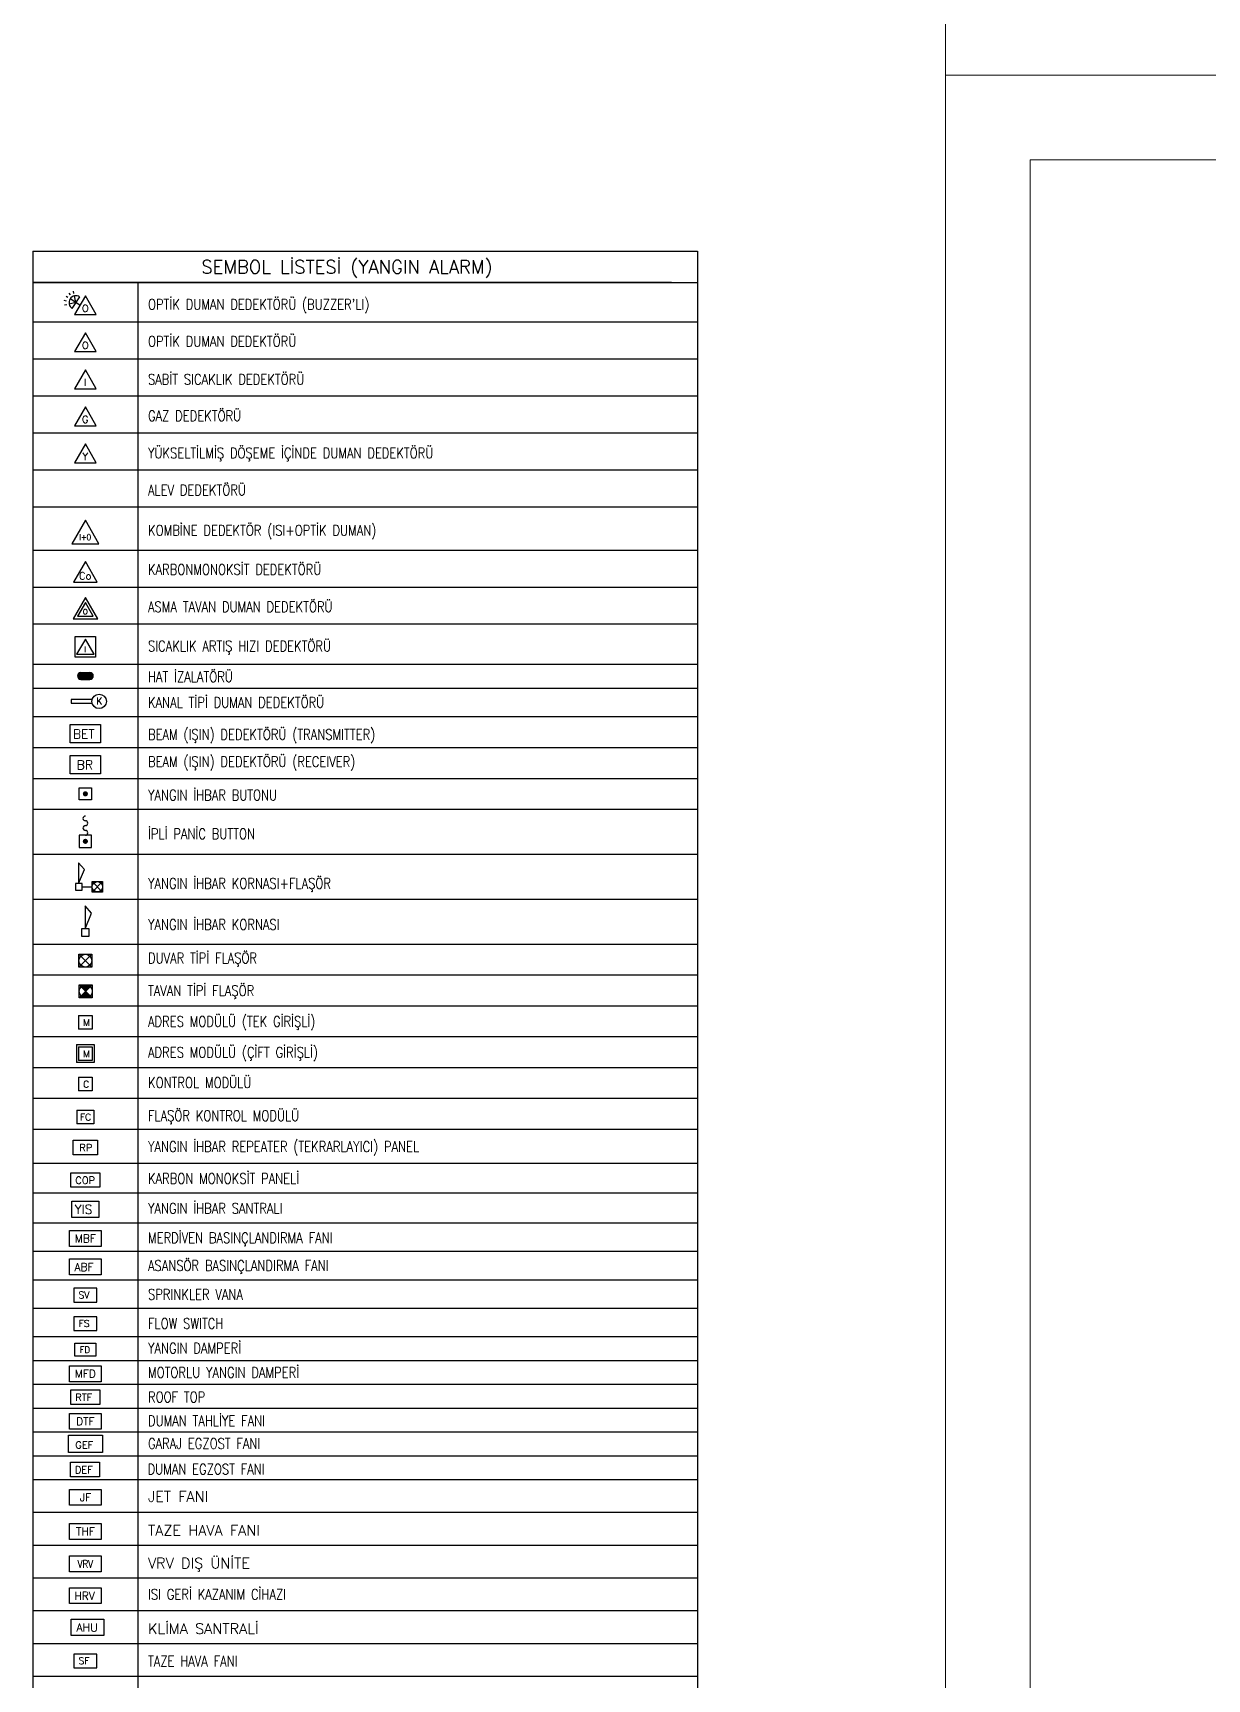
# Model space of a CAD drawing. Header units: metres. Extents: x -19121 to 152404, y -12107 to 29421.
# Drawn here: x -13294 to -8852, y 6532 to 12761 of the extents above; entities that cross this region are included whole.
import ezdxf
from ezdxf.enums import TextEntityAlignment as Align

# ---------------------------------------------------------------- set-up
doc = ezdxf.new("R2010")
doc.units = ezdxf.units.M
doc.header["$LTSCALE"] = 50
doc.header["$MEASUREMENT"] = 0
for name, color, linetype, lineweight in [('40A', 9, 'Continuous', 5), ('E-ADRES MODÜLÜ (TEK GİRİŞLİ)', 7, 'Continuous', 30), ('E-ADRES MODÜLÜ (ÇİFT GİRİŞLİ)', 7, 'Continuous', 30), ('E-ASANSÖR BASINÇLANDIRMA FANI', 7, 'Continuous', 30), ('E-ASMA TAVAN DUMAN DEDEKTÖRÜ', 7, 'Continuous', 30), ('E-DUMAN EGZOST FANI', 7, 'Continuous', 30), ('E-DUMAN TAHLİYE FANI', 7, 'Continuous', 30), ('E-DUVAR TİPİ FLAŞÖR', 7, 'Continuous', 30), ('E-FLAŞÖR KONTROL MODÜLÜ', 7, 'Continuous', 30), ('E-FLOW SWITCH', 7, 'Continuous', 30), ('E-GARAJ EGZOST FANI', 7, 'Continuous', 30), ('E-GAZ DEDEKTÖRÜ', 7, 'Continuous', 30), ('E-HAT İZALATÖRÜ', 7, 'Continuous', 30), ('E-ISI GERİ KAZANIM', 7, 'Continuous', 30), ('E-İPLİ PANİC BUTTON', 7, 'Continuous', 30), ('E-JET FAN', 7, 'Continuous', 30), ('E-KABLO', 7, 'Continuous', 30), ('E-KANAL TİPİ DUMAN DEDEKTÖRÜ', 7, 'Continuous', 30), ('E-KARBON MONOKSİT PANELİ', 7, 'Continuous', 30), ('E-KARBONMONOKSİT DEDEKTÖRÜ', 7, 'Continuous', 30), ('E-KOMBİNE DEDEKTÖR (ISI+OPTİK DUMAN)', 7, 'Continuous', 30), ('E-KONTROL MODÜLÜ', 7, 'Continuous', 30), ('E-MERDİVEN BASINÇLANDIRMA FANI', 7, 'Continuous', 30), ('E-MOTORLU YANGIN DAMPERİ', 7, 'Continuous', 30), ('E-OPTİK DUMAN DEDEKTÖRÜ', 7, 'Continuous', 30), ("E-OPTİK DUMAN DEDEKTÖRÜ (BUZZER'LI)", 7, 'Continuous', 30), ('E-SABİT SICAKLIK DEDEKTÖRÜ', 7, 'Continuous', 30), ('E-SICAKLIK ARTIŞ HIZI DEDEKTÖRÜ', 7, 'Continuous', 30), ('E-SPRINKLER VANA', 7, 'Continuous', 30), ('E-TAVAN TİPİ FLAŞÖR', 7, 'Continuous', 30), ('E-TAZE HAVA FANI', 7, 'Continuous', 30), ('E-VRV DIŞ ÜNİTE', 7, 'Continuous', 30), ('E-YANGIN', 7, 'Continuous', 30), ('E-YANGIN DAMPERİ', 7, 'Continuous', 30), ('E-YANGIN İHBAR BUTONU', 7, 'Continuous', 30), ('E-YANGIN İHBAR KORNASI', 7, 'Continuous', 30), ('E-YANGIN İHBAR KORNASI+FLAŞÖR', 7, 'Continuous', 30), ('E-YANGIN İHBAR REPEATER (TEKRARLAYICI) PANEL', 7, 'Continuous', 30), ('E-YANGIN İHBAR SANTRALI', 7, 'Continuous', 30), ('E-YAZI', 7, 'Continuous', 30), ('E-YÜKSELTİLMİŞ DÖŞEME İÇİNDE DUMAN DEDEKTÖRÜ', 7, 'Continuous', 30)]:
    doc.layers.add(name, color=color, linetype=linetype, lineweight=lineweight)
doc.styles.add('E-YAZI', font='txttw.shx', dxfattribs={"height": 200})
doc.styles.add('ROMANS8', font='Txttw.shx')

# ---------------------------------------------------------------- blocks, each defined once
blk = doc.blocks.new("100_OPTİK DUMAN DEDEKTÖRÜ (BUZZER'LI) 085")
at = {"layer": "E-OPTİK DUMAN DEDEKTÖRÜ (BUZZER'LI)", "color": 3}
for p, q in [((-3.29, 3.22), (-3.66, 3.45)), ((-2.81, 3.73), (-3.06, 4.08)), ((-2.17, 4.01), (-2.26, 4.44)), ((-1.78, 2.26), (-2.06, 3.54)), ((-3.55, 2.57), (-3.98, 2.64)), ((-3.53, 1.87), (-3.96, 1.77)), ((-1.78, 2.26), (-3.06, 1.97)), ((-1.03, 1.78), (-2.88, 2.96))]:
    blk.add_line(p, q, dxfattribs=at)
at = {"layer": "E-OPTİK DUMAN DEDEKTÖRÜ (BUZZER'LI)", "color": 4}
blk.add_line((-2.48, 1.15), (-1.07, 3.36), dxfattribs=at)
blk.add_lwpolyline([(2.06, 0), (0, 3.57), (-2.06, 0)], close=True, dxfattribs=at)
blk.add_arc((-1.78, 2.26), 1.31, 57.5754, 237.5754, dxfattribs=at)
at = {"layer": "E-OPTİK DUMAN DEDEKTÖRÜ (BUZZER'LI)", "color": 3, "style": 'E-YAZI'}
blk.add_text('O', height=1.36, dxfattribs=at).set_placement((-0.02, 1.2), align=Align.MIDDLE)
blk = doc.blocks.new('100_OPTİK DUMAN DEDEKTÖRÜ 085')
at = {"layer": 'E-OPTİK DUMAN DEDEKTÖRÜ', "color": 4}
blk.add_lwpolyline([(2.06, 0), (0, 3.57), (-2.06, 0)], close=True, dxfattribs=at)
at = {"layer": 'E-OPTİK DUMAN DEDEKTÖRÜ', "color": 3, "style": 'E-YAZI'}
blk.add_text('O', height=1.36, dxfattribs=at).set_placement((-0.02, 1.2), align=Align.MIDDLE)
blk = doc.blocks.new('100_SABİT SICAKLIK DEDEKTÖRÜ 085')
at = {"layer": 'E-SABİT SICAKLIK DEDEKTÖRÜ', "color": 4}
blk.add_lwpolyline([(2.06, 0), (0, 3.57), (-2.06, 0)], close=True, dxfattribs=at)
at = {"layer": 'E-SABİT SICAKLIK DEDEKTÖRÜ', "color": 3, "style": 'E-YAZI'}
blk.add_text('I', height=1.36, dxfattribs=at).set_placement((-0.02, 1.2), align=Align.MIDDLE)
blk = doc.blocks.new('100_GAZ DEDEKTÖRÜ 085')
at = {"layer": 'E-GAZ DEDEKTÖRÜ', "color": 4}
blk.add_lwpolyline([(2.06, 0), (0, 3.57), (-2.06, 0)], close=True, dxfattribs=at)
at = {"layer": 'E-GAZ DEDEKTÖRÜ', "color": 3, "style": 'E-YAZI'}
blk.add_text('G', height=1.36, dxfattribs=at).set_placement((-0.02, 1.2), align=Align.MIDDLE)
blk = doc.blocks.new('100_YÜKSELTİLMİŞ DÖŞEME İÇİNDE DUMAN DEDEKTÖRÜ 085')
at = {"layer": 'E-YÜKSELTİLMİŞ DÖŞEME İÇİNDE DUMAN DEDEKTÖRÜ', "color": 4}
blk.add_lwpolyline([(2.06, 0), (0, 3.57), (-2.06, 0)], close=True, dxfattribs=at)
at = {"layer": 'E-YÜKSELTİLMİŞ DÖŞEME İÇİNDE DUMAN DEDEKTÖRÜ', "color": 3, "style": 'E-YAZI'}
blk.add_text('Y', height=1.36, dxfattribs=at).set_placement((-0.02, 1.2), align=Align.MIDDLE)
blk = doc.blocks.new('100_KOMBİNE DEDEKTÖR (ISI+OPTİK DUMAN) 085')
at = {"layer": 'E-KOMBİNE DEDEKTÖR (ISI+OPTİK DUMAN)', "color": 4}
blk.add_lwpolyline([(2.55, 0), (0, 4.42), (-2.55, 0)], close=True, dxfattribs=at)
at = {"layer": 'E-KOMBİNE DEDEKTÖR (ISI+OPTİK DUMAN)', "color": 3, "style": 'E-YAZI', "width": 0.8}
blk.add_text('I+O', height=1.102, dxfattribs=at).set_placement((-0.02, 1.22), align=Align.MIDDLE)
blk = doc.blocks.new('100_KARBONMONOKSİT DEDEKTÖRÜ 085')
at = {"layer": 'E-KARBONMONOKSİT DEDEKTÖRÜ', "color": 4}
blk.add_lwpolyline([(2.26, 0), (0, 3.92), (-2.26, 0)], close=True, dxfattribs=at)
at = {"layer": 'E-KARBONMONOKSİT DEDEKTÖRÜ', "color": 3, "style": 'E-YAZI'}
blk.add_text('Co', height=1.36, dxfattribs=at).set_placement((-0.02, 1.2), align=Align.MIDDLE)
blk = doc.blocks.new('100_ASMA TAVAN DUMAN DEDEKTÖRÜ 085')
at = {"layer": 'E-ASMA TAVAN DUMAN DEDEKTÖRÜ', "color": 4}
blk.add_lwpolyline([(2.33, 0), (0, 4.04), (-2.33, 0)], close=True, dxfattribs=at)
at = {"layer": 'E-ASMA TAVAN DUMAN DEDEKTÖRÜ', "color": 3}
blk.add_lwpolyline([(1.48, 0.49), (0, 3.06), (-1.48, 0.49)], close=True, dxfattribs=at)
at = {"layer": 'E-ASMA TAVAN DUMAN DEDEKTÖRÜ', "color": 3, "style": 'E-YAZI'}
blk.add_text('O', height=0.979, dxfattribs=at).set_placement((-0.02, 1.35), align=Align.MIDDLE)
blk = doc.blocks.new('100_SICAKLIK ARTIŞ HIZI DEDEKTÖRÜ')
at = {"layer": 'E-SICAKLIK ARTIŞ HIZI DEDEKTÖRÜ', "color": 4}
for points in [[(-2.26, 4.64), (2.26, 4.64), (2.26, 0), (-2.26, 0)], [(1.94, 0.66), (0, 4.02), (-1.94, 0.66)]]:
    blk.add_lwpolyline(points, close=True, dxfattribs=at)
at = {"layer": 'E-SICAKLIK ARTIŞ HIZI DEDEKTÖRÜ', "color": 3, "style": 'E-YAZI'}
blk.add_text('I', height=1.28, dxfattribs=at).set_placement((-0.02, 1.79), align=Align.MIDDLE)
blk = doc.blocks.new('100_HAT İZALATÖRÜ')
at = {"layer": 'E-HAT İZALATÖRÜ', "color": 4}
for p, q in [((-1.01, 1.52), (-1.01, 0)), ((-1.01, 1.52), (1.01, 1.52)), ((-1.01, 0), (1.01, 0)), ((1.01, 1.52), (1.01, 0))]:
    blk.add_line(p, q, dxfattribs=at)
at = {"layer": 'E-HAT İZALATÖRÜ', "color": 4, "const_width": 0.758, "flags": 128}
for points in [[(-1.01, 1.14, 0.414214), (-1.39, 0.76, 0.414214), (-1.01, 0.38, 0.414214)], [(1.01, 1.14, -0.414214), (1.39, 0.76, -0.414214), (1.01, 0.38, -0.414214)]]:
    blk.add_lwpolyline(points, format="xyb", dxfattribs=at)
at = {"layer": 'E-HAT İZALATÖRÜ', "color": 4}
for centre, start, end in [((-1.01, 0.76), 90, 270), ((1.01, 0.76), 270, 90)]:
    blk.add_arc(centre, 0.758, start, end, dxfattribs=at)
blk.add_solid([(-1.01, 1.52), (1.01, 1.52), (-1.01, 0), (1.01, 0)], dxfattribs=at)
blk = doc.blocks.new('*U209')
at = {"layer": 'E-KANAL TİPİ DUMAN DEDEKTÖRÜ', "color": 4}
for p, q in [((-6.22, 0.42), (-6.22, -0.42)), ((-1.55, 0.42), (-6.22, 0.42)), ((-6.22, -0.42), (-1.55, -0.42))]:
    blk.add_line(p, q, dxfattribs=at)
blk.add_circle((0, 0), 1.61, dxfattribs=at)
at = {"layer": 'E-KANAL TİPİ DUMAN DEDEKTÖRÜ', "color": 3, "style": 'ROMANS8'}
blk.add_text('K', height=1.5, rotation=359.9592, dxfattribs=at).set_placement((0.06, 0.1), align=Align.MIDDLE)
blk = doc.blocks.new('100_SPRINKLER VANA')
at = {"layer": 'E-SPRINKLER VANA', "color": 4}
blk.add_lwpolyline([(-2.53, 0), (2.53, 0), (2.53, 3.05), (-2.53, 3.05)], close=True, dxfattribs=at)
at = {"layer": 'E-SPRINKLER VANA', "color": 3, "style": 'E-YAZI'}
blk.add_text('SV', height=1.505, dxfattribs=at).set_placement((-1.52, 0.82))
blk = doc.blocks.new('100_FLOW SWITCH')
at = {"layer": 'E-FLOW SWITCH', "color": 4}
blk.add_lwpolyline([(-2.53, 0), (2.53, 0), (2.53, 3.05), (-2.53, 3.05)], close=True, dxfattribs=at)
at = {"layer": 'E-FLOW SWITCH', "color": 3, "style": 'E-YAZI'}
blk.add_text('FS', height=1.505, dxfattribs=at).set_placement((-1.52, 0.82))
blk = doc.blocks.new('100_YANGIN DAMPERİ')
at = {"layer": 'E-YANGIN DAMPERİ', "color": 4}
blk.add_lwpolyline([(-2.35, 2.83), (2.35, 2.83), (2.35, 0), (-2.35, 0)], close=True, dxfattribs=at)
at = {"layer": 'E-YANGIN DAMPERİ', "color": 3, "style": 'E-YAZI'}
blk.add_text('FD', height=1.4, dxfattribs=at).set_placement((-1.28, 0.68))
blk = doc.blocks.new('SF')
at = {"layer": 'E-FLOW SWITCH', "color": 4}
blk.add_lwpolyline([(-25.3, 0), (25.3, 0), (25.3, 30.5), (-25.3, 30.5)], close=True, dxfattribs=at)
at = {"layer": 'E-FLOW SWITCH', "color": 3, "style": 'E-YAZI'}
blk.add_text('SF', height=15.05, dxfattribs=at).set_placement((-15.2, 8.2))
blk = doc.blocks.new('BEAM (IŞIN) DEDEKTÖRÜ (TRANSMİTTER)')
at = {"layer": 'E-YANGIN', "color": 4}
blk.add_lwpolyline([(-33.6, 40.6), (33.6, 40.6), (33.6, 0), (-33.6, 0)], close=True, dxfattribs=at)
at = {"layer": 'E-YANGIN', "color": 3, "style": 'E-YAZI'}
blk.add_text('BET', height=20, dxfattribs=at).set_placement((-27.5, 9.7))
blk = doc.blocks.new('BEAM (IŞIN) DEDEKTÖR (RECİEVER)')
at = {"layer": 'E-YANGIN', "color": 4}
blk.add_lwpolyline([(-33.6, 40.6), (33.6, 40.6), (33.6, 0), (-33.6, 0)], close=True, dxfattribs=at)
at = {"layer": 'E-YANGIN', "color": 3, "style": 'E-YAZI'}
blk.add_text('BR', height=20, dxfattribs=at).set_placement((-19.1, 9.7))
blk = doc.blocks.new('100_YANGIN İHBAR BUTONU 085')
at = {"layer": 'E-YANGIN İHBAR BUTONU', "color": 4}
blk.add_lwpolyline([(-1.16, -1.16), (-1.16, 1.16), (1.16, 1.16), (1.16, -1.16)], close=True, dxfattribs=at)
at = {"layer": 'E-YANGIN İHBAR BUTONU', "color": 3, "const_width": 0.483}
blk.add_lwpolyline([(-0.24, 0, 1), (0.24, 0, 1)], format="xyb", close=True, dxfattribs=at)
blk = doc.blocks.new('100_İPLİ PANİC BUTTON')
at = {"layer": 'E-İPLİ PANİC BUTTON', "color": 4}
blk.add_lwpolyline([(1.36, 0), (1.36, 2.73), (-1.36, 2.73), (-1.36, 0)], close=True, dxfattribs=at)
at = {"layer": 'E-İPLİ PANİC BUTTON', "color": 3, "const_width": 0.569}
blk.add_lwpolyline([(0.28, 1.36, -1), (-0.28, 1.36, -1)], format="xyb", close=True, dxfattribs=at)
at = {"layer": 'E-İPLİ PANİC BUTTON', "color": 4}
for centre, start, end in [((0, 6.46), 90, 270), ((0, 4.33), 90, 270), ((0, 5.4), 270, 90), ((0, 3.26), 270, 90)]:
    blk.add_arc(centre, 0.533, start, end, dxfattribs=at)
blk = doc.blocks.new('100_YANGIN İHBAR KORNASI+FLAŞÖR 085')
at = {"layer": 'E-YANGIN İHBAR KORNASI+FLAŞÖR', "color": 4}
for p, q in [((0.56, 5.32), (0.56, 1.4)), ((1.69, 4.04), (0.56, 5.32)), ((0.58, 1.4), (1.69, 4.04)), ((-0.02, 1.4), (-0.02, 0.11)), ((1.27, 1.4), (-0.02, 1.4)), ((-0.02, 0.11), (1.27, 0.11)), ((1.27, 0.11), (1.27, 1.4)), ((1.27, 0.76), (3.17, 0.76)), ((3.17, 1.74), (5.13, -0.22))]:
    blk.add_line(p, q, dxfattribs=at)
blk.add_lwpolyline([(3.17, -0.22), (3.17, 1.74), (5.13, 1.74), (5.13, -0.22)], close=True, dxfattribs=at)
blk.add_lwpolyline([(5.13, 1.74), (3.17, -0.22)], dxfattribs=at)
blk.add_circle((4.15, 0.76), 0.979, dxfattribs=at)
blk = doc.blocks.new('100_YANGIN İHBAR KORNASI')
at = {"layer": 'E-YANGIN İHBAR KORNASI', "color": 4}
for p, q in [((-0.08, 6.8), (-0.08, 1.68)), ((1.4, 5.14), (-0.08, 6.8)), ((-0.05, 1.68), (1.4, 5.14)), ((-0.84, 1.68), (-0.84, 0)), ((0.84, 1.68), (-0.84, 1.68)), ((-0.84, 0), (0.84, 0)), ((0.84, 0), (0.84, 1.68))]:
    blk.add_line(p, q, dxfattribs=at)
blk = doc.blocks.new('100_DUVAR TİPİ FLAŞÖR 085')
at = {"layer": 'E-DUVAR TİPİ FLAŞÖR', "color": 4}
blk.add_line((-1.22, 2.45), (1.22, 0), dxfattribs=at)
blk.add_lwpolyline([(-1.22, 0), (-1.22, 2.45), (1.22, 2.45), (1.22, 0)], close=True, dxfattribs=at)
blk.add_lwpolyline([(1.22, 2.45), (-1.22, 0)], dxfattribs=at)
blk.add_circle((0, 1.22), 1.22, dxfattribs=at)
blk = doc.blocks.new('100_TAVAN TİPİ FLAŞÖR 085')
at = {"layer": 'E-TAVAN TİPİ FLAŞÖR', "color": 4}
blk.add_line((-1.224, 0), (1.224, 2.448), dxfattribs=at)
blk.add_lwpolyline([(1.224, 0), (-1.224, 0), (-1.224, 2.448), (1.224, 2.448)], close=True, dxfattribs=at)
blk.add_lwpolyline([(-1.224, 2.448), (1.224, 0)], dxfattribs=at)
blk.add_circle((0, 1.224), 1.224, dxfattribs=at)
for points in [[(0, 1.224), (-1.224, 2.448), (1.224, 2.448)], [(-1.224, 0), (0, 1.224), (1.224, 0)]]:
    blk.add_solid(points, dxfattribs=at)
blk = doc.blocks.new('100_ADRES MODÜLÜ (TEK GİRİŞLİ) 085')
at = {"layer": 'E-ADRES MODÜLÜ (TEK GİRİŞLİ)', "color": 4}
for p, q in [((-1.27, 2.59), (1.27, 2.59)), ((-1.27, 2.59), (-1.27, 0)), ((1.27, 0), (-1.27, 0)), ((1.27, 2.59), (1.27, 0))]:
    blk.add_line(p, q, dxfattribs=at)
at = {"layer": 'E-ADRES MODÜLÜ (TEK GİRİŞLİ)', "color": 3, "style": 'E-YAZI'}
blk.add_text('M', height=1.27, dxfattribs=at).set_placement((-0.42, 0.62))
blk = doc.blocks.new('100_ADRES MODÜLÜ (ÇİFT GİRİŞLİ)')
at = {"layer": 'E-ADRES MODÜLÜ (ÇİFT GİRİŞLİ)', "color": 4}
for p, q in [((-1.99, 4.03), (1.99, 4.03)), ((-1.99, 4.03), (-1.99, 0)), ((1.99, 4.03), (1.99, 0)), ((1.99, 0), (-1.99, 0))]:
    blk.add_line(p, q, dxfattribs=at)
at = {"layer": 'E-ADRES MODÜLÜ (ÇİFT GİRİŞLİ)', "color": 3}
for p, q in [((-1.5, 3.54), (1.5, 3.54)), ((-1.5, 3.54), (-1.5, 0.5)), ((1.5, 0.5), (-1.5, 0.5)), ((1.5, 3.54), (1.5, 0.5))]:
    blk.add_line(p, q, dxfattribs=at)
at = {"layer": 'E-ADRES MODÜLÜ (ÇİFT GİRİŞLİ)', "color": 3, "style": 'E-YAZI'}
blk.add_text('M', height=1.5, dxfattribs=at).set_placement((-0.49, 1.22))
blk = doc.blocks.new('100_KONTROL MODÜLÜ 085')
at = {"layer": 'E-KONTROL MODÜLÜ', "color": 4}
for p, q in [((-1.27, 2.59), (1.27, 2.59)), ((-1.27, 2.59), (-1.27, 0)), ((1.27, 0), (-1.27, 0)), ((1.27, 2.59), (1.27, 0))]:
    blk.add_line(p, q, dxfattribs=at)
at = {"layer": 'E-KONTROL MODÜLÜ', "color": 3, "style": 'E-YAZI'}
blk.add_text('C', height=1.27, dxfattribs=at).set_placement((-0.42, 0.62))
blk = doc.blocks.new('100_FLAŞÖR KONTROL MODÜLÜ')
at = {"layer": 'E-FLAŞÖR KONTROL MODÜLÜ', "color": 4}
for p, q in [((-1.63, 2.59), (1.63, 2.59)), ((-1.63, 2.59), (-1.63, 0)), ((1.63, 0), (-1.63, 0)), ((1.63, 2.59), (1.63, 0))]:
    blk.add_line(p, q, dxfattribs=at)
at = {"layer": 'E-FLAŞÖR KONTROL MODÜLÜ', "color": 3, "style": 'E-YAZI'}
blk.add_text('FC', height=1.275, dxfattribs=at).set_placement((-1.03, 0.62))
blk = doc.blocks.new('100_YANGIN İHBAR REPEATER (TEKRARLAYICI) PANEL')
at = {"layer": 'E-YANGIN İHBAR REPEATER (TEKRARLAYICI) PANEL', "color": 4}
blk.add_lwpolyline([(-2.69, 3.25), (2.69, 3.25), (2.69, 0), (-2.69, 0)], close=True, dxfattribs=at)
at = {"layer": 'E-YANGIN İHBAR REPEATER (TEKRARLAYICI) PANEL', "color": 3, "style": 'E-YAZI'}
blk.add_text('RP', height=1.6, dxfattribs=at).set_placement((-1.34, 0.77))
blk = doc.blocks.new('100_KARBON MONOKSİT PANELİ')
at = {"layer": 'E-KARBON MONOKSİT PANELİ', "color": 4}
blk.add_lwpolyline([(-3.22, 0), (-3.22, 3.25), (3.22, 3.25), (3.22, 0)], close=True, dxfattribs=at)
at = {"layer": 'E-KARBON MONOKSİT PANELİ', "color": 3, "style": 'E-YAZI'}
blk.add_text('COP', height=1.6, dxfattribs=at).set_placement((-2.23, 0.77))
blk = doc.blocks.new('100_YANGIN İHBAR SANTRALI')
at = {"layer": 'E-YANGIN İHBAR SANTRALI', "color": 4}
blk.add_lwpolyline([(-3.01, 3.64), (3.01, 3.64), (3.01, 0), (-3.01, 0)], close=True, dxfattribs=at)
at = {"layer": 'E-YANGIN İHBAR SANTRALI', "color": 3, "style": 'E-YAZI'}
blk.add_text('YIS', height=2, dxfattribs=at).set_placement((-2.37, 0.81))
blk = doc.blocks.new('100_MERDİVEN BASINÇLANDIRMA FANI')
at = {"layer": 'E-MERDİVEN BASINÇLANDIRMA FANI', "color": 4}
blk.add_lwpolyline([(-3.22, 0), (-3.22, 3.25), (3.22, 3.25), (3.22, 0)], close=True, dxfattribs=at)
at = {"layer": 'E-MERDİVEN BASINÇLANDIRMA FANI', "color": 3, "style": 'E-YAZI'}
blk.add_text('MBF', height=1.6, dxfattribs=at).set_placement((0, 1.62), align=Align.MIDDLE_CENTER)
blk = doc.blocks.new('E-ROOF TOP')
at = {"layer": 'E-DUMAN TAHLİYE FANI', "color": 4}
blk.add_lwpolyline([(-32.2, 0), (-32.2, 32.5), (32.2, 32.5), (32.2, 0)], close=True, dxfattribs=at)
at = {"layer": 'E-DUMAN TAHLİYE FANI', "color": 3, "style": 'E-YAZI'}
blk.add_text('RTF', height=16, dxfattribs=at).set_placement((-22.3, 7.7))
blk = doc.blocks.new('100_ASANSÖR BASINÇLANDIRMA FANI')
at = {"layer": 'E-ASANSÖR BASINÇLANDIRMA FANI', "color": 4}
blk.add_lwpolyline([(-2.9, 0), (-2.9, 2.92), (2.9, 2.92), (2.9, 0)], close=True, dxfattribs=at)
at = {"layer": 'E-ASANSÖR BASINÇLANDIRMA FANI', "color": 3, "style": 'E-YAZI'}
blk.add_text('ABF', height=1.44, dxfattribs=at).set_placement((-2, 0.7))
blk = doc.blocks.new('A$C4053522B')
at = {"layer": 'E-TAZE HAVA FANI', "color": 4}
blk.add_lwpolyline([(-35, 0), (-35, 35.3), (35, 35.3), (35, 0)], close=True, dxfattribs=at)
at = {"layer": 'E-TAZE HAVA FANI', "color": 3, "style": 'E-YAZI'}
blk.add_text('THF', height=17.38, dxfattribs=at).set_placement((0, 17.6), align=Align.MIDDLE_CENTER)
blk = doc.blocks.new('A$C32AC39E3')
at = {"layer": 'E-DUMAN TAHLİYE FANI', "color": 4}
blk.add_lwpolyline([(-35, 0), (-35, 35.3), (35, 35.3), (35, 0)], close=True, dxfattribs=at)
at = {"layer": 'E-DUMAN TAHLİYE FANI', "color": 3, "style": 'E-YAZI'}
blk.add_text('DTF', height=17.38, dxfattribs=at).set_placement((0, 17.6), align=Align.MIDDLE_CENTER)
blk = doc.blocks.new('A$C47E2680B')
at = {"layer": 'E-VRV DIŞ ÜNİTE', "color": 4}
blk.add_lwpolyline([(-35, 0), (-35, 35.3), (35, 35.3), (35, 0)], close=True, dxfattribs=at)
at = {"layer": 'E-VRV DIŞ ÜNİTE', "color": 3, "style": 'E-YAZI', "width": 0.8}
blk.add_text('VRV', height=17.38, dxfattribs=at).set_placement((0, 17.6), align=Align.MIDDLE_CENTER)
blk = doc.blocks.new('A$C1E6D6DED')
at = {"layer": 'E-ISI GERİ KAZANIM', "color": 4}
blk.add_lwpolyline([(-35, 0), (-35, 35.3), (35, 35.3), (35, 0)], close=True, dxfattribs=at)
at = {"layer": 'E-ISI GERİ KAZANIM', "color": 3, "style": 'E-YAZI'}
blk.add_text('HRV', height=17.38, dxfattribs=at).set_placement((-24.2, 8.4))
blk = doc.blocks.new('A$C023E13E7')
at = {"layer": 'E-JET FAN', "color": 4}
blk.add_lwpolyline([(-35, 0), (-35, 35.3), (35, 35.3), (35, 0)], close=True, dxfattribs=at)
at = {"layer": 'E-JET FAN', "color": 3, "style": 'E-YAZI'}
blk.add_text('JF', height=17.38, dxfattribs=at).set_placement((0, 17.6), align=Align.MIDDLE_CENTER)
blk = doc.blocks.new('A$C273B43C7')
at = {"layer": 'E-MOTORLU YANGIN DAMPERİ', "color": 4}
blk.add_lwpolyline([(-35, 0), (-35, 35.3), (35, 35.3), (35, 0)], close=True, dxfattribs=at)
at = {"layer": 'E-MOTORLU YANGIN DAMPERİ', "color": 3, "style": 'E-YAZI'}
blk.add_text('MFD', height=17.38, dxfattribs=at).set_placement((0, 17.6), align=Align.MIDDLE_CENTER)
blk = doc.blocks.new('100_DUMAN EGZOST FANI 1')
at = {"layer": 'E-DUMAN EGZOST FANI', "color": 4}
blk.add_lwpolyline([(-3.22, 0), (-3.22, 3.25), (3.22, 3.25), (3.22, 0)], close=True, dxfattribs=at)
at = {"layer": 'E-DUMAN EGZOST FANI', "color": 3, "style": 'E-YAZI'}
blk.add_text('DEF', height=1.6, dxfattribs=at).set_placement((-2.23, 0.77))
blk = doc.blocks.new('E-AHU KLIMA SANTRALI')
at = {"layer": 'E-YANGIN', "color": 2}
blk.add_lwpolyline([(-68.5, 0), (-68.5, 69), (68.5, 69), (68.5, 0)], close=True, dxfattribs=at)
at = {"layer": 'E-YANGIN', "color": 2, "style": 'E-YAZI'}
blk.add_text('AHU', height=34, dxfattribs=at).set_placement((-47.3, 16.4))

msp = doc.modelspace()

# ---------------------------------------------------------------- linework, layer by layer
at = {"layer": '40A'}
for points in [[(18159.3, 12601.4), (-9840.7, 12601.4), (-9840.7, 29421.4), (18159.3, 29421.4)], [(18159.3, -4218.6), (-9840.7, -4218.6), (-9840.7, 12601.4), (18159.3, 12601.4)], [(18159.3, -4218.6), (-9840.7, -4218.6), (-9840.7, 12601.4), (18159.3, 12601.4)], [(-9520.7, 12281.4), (15999.5, 12281.4), (15999.5, -3898.6), (-9520.7, -3898.6)], [(-9520.7, 12281.4), (15999.5, 12281.4), (15999.5, -3898.6), (-9520.7, -3898.6)]]:
    msp.add_lwpolyline(points, close=True, dxfattribs=at)
at = {"layer": 'E-GARAJ EGZOST FANI', "color": 4}
msp.add_lwpolyline([(-13160, 7389.9), (-13160, 7454.8), (-13031.1, 7454.8), (-13031.1, 7389.9)], close=True, dxfattribs=at)
at = {"layer": 'E-YAZI', "color": 4}
for p, q in [((-13294, 11935), (-13294, 4291)), ((-13294, 11935), (-10779.4, 11935)), ((-10779.4, 11935), (-10779.4, 4291)), ((-13294, 11817.2), (-10779.4, 11817.2)), ((-10878.3, 11817.2), (-13294, 11817.2))]:
    msp.add_line(p, q, dxfattribs=at)
at = {"layer": 'E-YAZI', "color": 7}
for p, q in [((-13294, 11817.2), (-10779.4, 11817.2)), ((-12897.1, 11817.2), (-12897.1, 4291)), ((-10779.4, 11667.4), (-13294, 11667.4)), ((-10779.4, 11527.1), (-13294, 11527.1)), ((-10779.4, 11386.9), (-13294, 11386.9)), ((-10779.4, 11246.7), (-13294, 11246.7)), ((-10779.4, 11106.5), (-13294, 11106.5)), ((-10779.4, 10966.3), (-13294, 10966.3)), ((-10779.4, 10803.4), (-13294, 10803.4)), ((-10779.4, 10663.2), (-13294, 10663.2)), ((-10779.4, 10523.7), (-13294, 10523.7)), ((-10779.4, 10371.2), (-13294, 10371.2)), ((-10779.4, 10281.2), (-13294, 10281.2)), ((-10779.4, 10173.7), (-13294, 10173.7))]:
    msp.add_line(p, q, dxfattribs=at)
at = {"layer": 'E-YAZI', "color": 7, "linetype": 'Continuous'}
for p, q in [((-13294, 10057), (-10779.4, 10057)), ((-13294, 9940.3), (-10779.4, 9940.3)), ((-13294, 9823.6), (-10779.4, 9823.6)), ((-13294, 9653.6), (-10779.4, 9653.6)), ((-13294, 9483.6), (-10779.4, 9483.6)), ((-13294, 9313.6), (-10779.4, 9313.6)), ((-13294, 9196.9), (-10779.4, 9196.9)), ((-13294, 9080.2), (-10779.4, 9080.2)), ((-13294, 8963.4), (-10779.4, 8963.4)), ((-13294, 8846.7), (-10779.4, 8846.7)), ((-13294, 8730), (-10779.4, 8730)), ((-13294, 8613.3), (-10779.4, 8613.3)), ((-13294, 8484.3), (-10779.4, 8484.3)), ((-13294, 8371.6), (-10779.4, 8371.6)), ((-13294, 8258.5), (-10779.4, 8258.5)), ((-13294, 8150.9), (-10779.4, 8150.9)), ((-13294, 8043.2), (-10779.4, 8043.2)), ((-13294, 7935.6), (-10779.4, 7935.6)), ((-13294, 7828), (-10779.4, 7828)), ((-13294, 7737.8), (-10779.4, 7737.8)), ((-13294, 7647.7), (-10779.4, 7647.7)), ((-13294, 7557.6), (-10779.4, 7557.6)), ((-13294, 7467.5), (-10779.4, 7467.5)), ((-13294, 7377.3), (-10779.4, 7377.3)), ((-13294, 7287.2), (-10779.4, 7287.2)), ((-13294, 7163.2), (-10779.4, 7163.2)), ((-13294, 7039.2), (-10779.4, 7039.2)), ((-13294, 6915.2), (-10779.4, 6915.2)), ((-13294, 6791.2), (-10779.4, 6791.2)), ((-13294, 6667.2), (-10779.4, 6667.2)), ((-13294, 6543.2), (-10779.4, 6543.2))]:
    msp.add_line(p, q, dxfattribs=at)

# ---------------------------------------------------------------- block references
at = {"layer": 'E-ADRES MODÜLÜ (TEK GİRİŞLİ)', "xscale": 20, "yscale": 20, "zscale": 20}
msp.add_blockref('100_ADRES MODÜLÜ (TEK GİRİŞLİ) 085', (-13095.6, 8991.4), dxfattribs=at)
at = {"layer": 'E-ADRES MODÜLÜ (ÇİFT GİRİŞLİ)', "xscale": 17, "yscale": 17, "zscale": 17}
msp.add_blockref('100_ADRES MODÜLÜ (ÇİFT GİRİŞLİ)', (-13095.6, 8864.7), dxfattribs=at)
at = {"layer": 'E-ASANSÖR BASINÇLANDIRMA FANI', "xscale": 20.52184110231603, "yscale": 20.52184110231603, "zscale": 20.52184110231603}
msp.add_blockref('100_ASANSÖR BASINÇLANDIRMA FANI', (-13095.6, 8061.8), dxfattribs=at)
at = {"layer": 'E-ASMA TAVAN DUMAN DEDEKTÖRÜ', "xscale": 20, "yscale": 20, "zscale": 20}
msp.add_blockref('100_ASMA TAVAN DUMAN DEDEKTÖRÜ 085', (-13095.6, 10544.3), dxfattribs=at)
at = {"layer": 'E-DUMAN EGZOST FANI', "xscale": 17, "yscale": 17, "zscale": 17}
msp.add_blockref('100_DUMAN EGZOST FANI 1', (-13097.2, 7297.4), dxfattribs=at)
at = {"layer": 'E-DUMAN TAHLİYE FANI', "color": 6, "xscale": 1.7, "yscale": 1.7, "zscale": 1.7}
msp.add_blockref('E-ROOF TOP', (-13095.6, 7571.6), dxfattribs=at)
at = {"layer": 'E-DUMAN TAHLİYE FANI', "color": 1, "linetype": 'Continuous', "ltscale": 100, "xscale": 1.7, "yscale": 1.7, "zscale": 1.7}
msp.add_blockref('A$C32AC39E3', (-13095.6, 7477.3), dxfattribs=at)
at = {"layer": 'E-DUVAR TİPİ FLAŞÖR', "xscale": 20, "yscale": 20, "zscale": 20}
msp.add_blockref('100_DUVAR TİPİ FLAŞÖR 085', (-13095.5, 9226.4), dxfattribs=at)
at = {"layer": 'E-FLAŞÖR KONTROL MODÜLÜ', "xscale": 20, "yscale": 20, "zscale": 20}
msp.add_blockref('100_FLAŞÖR KONTROL MODÜLÜ', (-13095.6, 8633.7), dxfattribs=at)
at = {"layer": 'E-FLOW SWITCH'}
for name, p, xscale, yscale, zscale in [('100_FLOW SWITCH', (-13095.6, 7851.2), 17, 17, 17), ('SF', (-13095.6, 6574.7), 1.7, 1.7, 1.7)]:
    msp.add_blockref(name, p, dxfattribs=dict(at, xscale=xscale, yscale=yscale, zscale=zscale))
at = {"layer": 'E-GAZ DEDEKTÖRÜ', "xscale": 20, "yscale": 20, "zscale": 20}
msp.add_blockref('100_GAZ DEDEKTÖRÜ 085', (-13095.6, 11274.9), dxfattribs=at)
at = {"layer": 'E-HAT İZALATÖRÜ', "xscale": 17, "yscale": 17, "zscale": 17}
msp.add_blockref('100_HAT İZALATÖRÜ', (-13095.6, 10315.1), dxfattribs=at)
at = {"layer": 'E-ISI GERİ KAZANIM', "color": 1, "linetype": 'Continuous', "ltscale": 100, "xscale": 1.7, "yscale": 1.7, "zscale": 1.7}
msp.add_blockref('A$C1E6D6DED', (-13095.6, 6817.9), dxfattribs=at)
at = {"layer": 'E-İPLİ PANİC BUTTON', "xscale": 17, "yscale": 17, "zscale": 17}
msp.add_blockref('100_İPLİ PANİC BUTTON', (-13095.6, 9679.1), dxfattribs=at)
at = {"layer": 'E-JET FAN', "linetype": 'Continuous', "ltscale": 100, "xscale": 1.7, "yscale": 1.7, "zscale": 1.7}
msp.add_blockref('A$C023E13E7', (-13095.6, 7189.9), dxfattribs=at)
at = {"layer": 'E-KABLO', "color": 1, "xscale": 0.8999999999999999, "yscale": 0.8999999999999999, "zscale": 0.8999999999999999}
msp.add_blockref('E-AHU KLIMA SANTRALI', (-13087.2, 6697.2), dxfattribs=at)
at = {"layer": 'E-KANAL TİPİ DUMAN DEDEKTÖRÜ', "xscale": 17, "yscale": 17, "zscale": 17}
msp.add_blockref('*U209', (-13043.5, 10231.7), dxfattribs=at)
at = {"layer": 'E-KARBON MONOKSİT PANELİ', "xscale": 17, "yscale": 17, "zscale": 17}
msp.add_blockref('100_KARBON MONOKSİT PANELİ', (-13095.6, 8393), dxfattribs=at)
at = {"layer": 'E-KARBONMONOKSİT DEDEKTÖRÜ', "color": 4, "xscale": 20, "yscale": 20, "zscale": 20}
msp.add_blockref('100_KARBONMONOKSİT DEDEKTÖRÜ 085', (-13095.6, 10682.9), dxfattribs=at)
at = {"layer": 'E-KOMBİNE DEDEKTÖR (ISI+OPTİK DUMAN)', "xscale": 20, "yscale": 20, "zscale": 20}
msp.add_blockref('100_KOMBİNE DEDEKTÖR (ISI+OPTİK DUMAN) 085', (-13095.6, 10828.6), dxfattribs=at)
at = {"layer": 'E-KONTROL MODÜLÜ', "xscale": 20, "yscale": 20, "zscale": 20}
msp.add_blockref('100_KONTROL MODÜLÜ 085', (-13095.6, 8757.9), dxfattribs=at)
at = {"layer": 'E-MERDİVEN BASINÇLANDIRMA FANI', "xscale": 18.46965699208443, "yscale": 18.46965699208443, "zscale": 18.46965699208443}
msp.add_blockref('100_MERDİVEN BASINÇLANDIRMA FANI', (-13095.6, 8169.4), dxfattribs=at)
at = {"layer": 'E-MOTORLU YANGIN DAMPERİ', "linetype": 'Continuous', "ltscale": 100, "xscale": 1.7, "yscale": 1.7, "zscale": 1.7}
msp.add_blockref('A$C273B43C7', (-13095.6, 7657.5), dxfattribs=at)
at = {"layer": 'E-OPTİK DUMAN DEDEKTÖRÜ', "xscale": 20, "yscale": 20, "zscale": 20}
msp.add_blockref('100_OPTİK DUMAN DEDEKTÖRÜ 085', (-13095.6, 11555.3), dxfattribs=at)
at = {"layer": "E-OPTİK DUMAN DEDEKTÖRÜ (BUZZER'LI)", "xscale": 20, "yscale": 20, "zscale": 20}
msp.add_blockref("100_OPTİK DUMAN DEDEKTÖRÜ (BUZZER'LI) 085", (-13095.6, 11695.5), dxfattribs=at)
at = {"layer": 'E-SABİT SICAKLIK DEDEKTÖRÜ', "xscale": 20, "yscale": 20, "zscale": 20}
msp.add_blockref('100_SABİT SICAKLIK DEDEKTÖRÜ 085', (-13095.6, 11415.1), dxfattribs=at)
at = {"layer": 'E-SICAKLIK ARTIŞ HIZI DEDEKTÖRÜ', "xscale": 17, "yscale": 17, "zscale": 17}
msp.add_blockref('100_SICAKLIK ARTIŞ HIZI DEDEKTÖRÜ', (-13095.6, 10398.8), dxfattribs=at)
at = {"layer": 'E-SPRINKLER VANA', "xscale": 17, "yscale": 17, "zscale": 17}
msp.add_blockref('100_SPRINKLER VANA', (-13095.6, 7958.9), dxfattribs=at)
at = {"layer": 'E-TAVAN TİPİ FLAŞÖR', "xscale": 20, "yscale": 20, "zscale": 20}
msp.add_blockref('100_TAVAN TİPİ FLAŞÖR 085', (-13094.1, 9109.7), dxfattribs=at)
at = {"layer": 'E-TAZE HAVA FANI', "color": 1, "linetype": 'Continuous', "ltscale": 100, "xscale": 1.7, "yscale": 1.7, "zscale": 1.7}
msp.add_blockref('A$C4053522B', (-13095.6, 7060.6), dxfattribs=at)
at = {"layer": 'E-VRV DIŞ ÜNİTE', "color": 1, "linetype": 'Continuous', "ltscale": 100, "xscale": 1.7, "yscale": 1.7, "zscale": 1.7}
msp.add_blockref('A$C47E2680B', (-13095.6, 6937.9), dxfattribs=at)
at = {"layer": 'E-YANGIN', "xscale": 1.7, "yscale": 1.7, "zscale": 1.7}
for name, p in [('BEAM (IŞIN) DEDEKTÖRÜ (TRANSMİTTER)', (-13095.6, 10074.8)), ('BEAM (IŞIN) DEDEKTÖR (RECİEVER)', (-13095.6, 9958.1))]:
    msp.add_blockref(name, p, dxfattribs=at)
at = {"layer": 'E-YANGIN DAMPERİ', "xscale": 17, "yscale": 17, "zscale": 17}
msp.add_blockref('100_YANGIN DAMPERİ', (-13095.6, 7754.6), dxfattribs=at)
at = {"layer": 'E-YANGIN İHBAR BUTONU', "xscale": 20, "yscale": 20, "zscale": 20}
msp.add_blockref('100_YANGIN İHBAR BUTONU 085', (-13095.6, 9882), dxfattribs=at)
at = {"layer": 'E-YANGIN İHBAR KORNASI', "xscale": 17, "yscale": 17, "zscale": 17}
msp.add_blockref('100_YANGIN İHBAR KORNASI', (-13095.6, 9343.1), dxfattribs=at)
at = {"layer": 'E-YANGIN İHBAR KORNASI+FLAŞÖR', "xscale": 20, "yscale": 20, "zscale": 20}
msp.add_blockref('100_YANGIN İHBAR KORNASI+FLAŞÖR 085', (-13133.1, 9514.9), dxfattribs=at)
at = {"layer": 'E-YANGIN İHBAR REPEATER (TEKRARLAYICI) PANEL', "xscale": 17, "yscale": 17, "zscale": 17}
msp.add_blockref('100_YANGIN İHBAR REPEATER (TEKRARLAYICI) PANEL', (-13095.6, 8516.3), dxfattribs=at)
at = {"layer": 'E-YANGIN İHBAR SANTRALI', "xscale": 17, "yscale": 17, "zscale": 17}
msp.add_blockref('100_YANGIN İHBAR SANTRALI', (-13095.6, 8278.7), dxfattribs=at)
at = {"layer": 'E-YÜKSELTİLMİŞ DÖŞEME İÇİNDE DUMAN DEDEKTÖRÜ', "xscale": 20, "yscale": 20, "zscale": 20}
msp.add_blockref('100_YÜKSELTİLMİŞ DÖŞEME İÇİNDE DUMAN DEDEKTÖRÜ 085', (-13095.6, 11134.7), dxfattribs=at)

# ---------------------------------------------------------------- texts
at = {"layer": 'E-GARAJ EGZOST FANI', "color": 3, "style": 'E-YAZI'}
msp.add_text('GEF', height=27.2, dxfattribs=at).set_placement((-13133.4, 7404.3))
at = {"layer": 'E-YAZI', "color": 4, "style": 'E-YAZI'}
msp.add_text('SEMBOL LİSTESİ (YANGIN ALARM)', height=50, dxfattribs=at).set_placement((-12106.2, 11876.1), align=Align.MIDDLE_CENTER)
at = {"layer": 'E-YAZI', "color": 3, "style": 'E-YAZI', "width": 0.8}
for s, p in [("OPTİK DUMAN DEDEKTÖRÜ (BUZZER'LI)", (-12858.7, 11714.5)), ('OPTİK DUMAN DEDEKTÖRÜ', (-12858.7, 11574.3)), ('SABİT SICAKLIK DEDEKTÖRÜ', (-12858.7, 11430.6)), ('GAZ DEDEKTÖRÜ', (-12858.7, 11292.6)), ('YÜKSELTİLMİŞ DÖŞEME İÇİNDE DUMAN DEDEKTÖRÜ', (-12858.7, 11151.8)), ('ALEV DEDEKTÖRÜ', (-12858.7, 11011.5)), ('KOMBİNE DEDEKTÖR (ISI+OPTİK DUMAN)', (-12858.7, 10859.2)), ('KARBONMONOKSİT DEDEKTÖRÜ', (-12858.7, 10710.9)), ('ASMA TAVAN DUMAN DEDEKTÖRÜ', (-12858.7, 10569.6)), ('SICAKLIK ARTIŞ HIZI DEDEKTÖRÜ', (-12858.7, 10421.1)), ('HAT İZALATÖRÜ', (-12858.7, 10304.7)), ('KANAL TİPİ DUMAN DEDEKTÖRÜ', (-12858.7, 10208)), ('BEAM (IŞIN) DEDEKTÖRÜ (TRANSMITTER)', (-12858.7, 10086.7)), ('BEAM (IŞIN) DEDEKTÖRÜ (RECEIVER)', (-12858.7, 9983.6)), ('YANGIN İHBAR BUTONU', (-12858.7, 9857.2)), ('İPLİ PANİC BUTTON', (-12858.7, 9710.6)), ('YANGIN İHBAR KORNASI+FLAŞÖR', (-12858.7, 9523)), ('YANGIN İHBAR KORNASI', (-12858.7, 9367.6)), ('DUVAR TİPİ FLAŞÖR', (-12858.7, 9240.5)), ('TAVAN TİPİ FLAŞÖR', (-12858.7, 9117.3)), ('ADRES MODÜLÜ (TEK GİRİŞLİ)', (-12858.7, 9000.6)), ('ADRES MODÜLÜ (ÇİFT GİRİŞLİ)', (-12858.7, 8883.9)), ('KONTROL MODÜLÜ', (-12858.7, 8769.2)), ('FLAŞÖR KONTROL MODÜLÜ', (-12858.7, 8643.8)), ('YANGIN İHBAR REPEATER (TEKRARLAYICI) PANEL', (-12858.7, 8527)), ('KARBON MONOKSİT PANELİ', (-12858.7, 8406.4)), ('YANGIN İHBAR SANTRALI', (-12858.7, 8293.3)), ('MERDİVEN BASINÇLANDIRMA FANI', (-12858.7, 8181.7)), ('ASANSÖR BASINÇLANDIRMA FANI', (-12858.7, 8076.8)), ('SPRINKLER VANA', (-12858.7, 7967.8)), ('FLOW SWITCH', (-12858.7, 7857.7)), ('YANGIN DAMPERİ', (-12858.7, 7764.4)), ('MOTORLU YANGIN DAMPERİ', (-12858.7, 7672.3)), ('ROOF TOP', (-12858.7, 7579.2)), ('DUMAN TAHLİYE FANI', (-12858.7, 7489.1)), ('GARAJ EGZOST FANI', (-12858.7, 7403.3)), ('DUMAN EGZOST FANI', (-12860.3, 7306.4)), ('ISI GERİ KAZANIM CİHAZI', (-12858.7, 6832.7)), ('TAZE HAVA FANI', (-12858.7, 6579.5))]:
    msp.add_text(s, height=40, dxfattribs=at).set_placement(p)
at = {"layer": 'E-YAZI', "color": 3, "style": 'E-YAZI'}
for s, p in [('JET FANI', (-12858.7, 7202.6)), ('TAZE HAVA FANI', (-12858.7, 7074.8)), ('VRV DIŞ ÜNİTE', (-12858.7, 6950.8)), ('KLİMA SANTRALİ', (-12858.7, 6702.8))]:
    msp.add_text(s, height=40, dxfattribs=at).set_placement(p)

doc.saveas('drawing.dxf')
